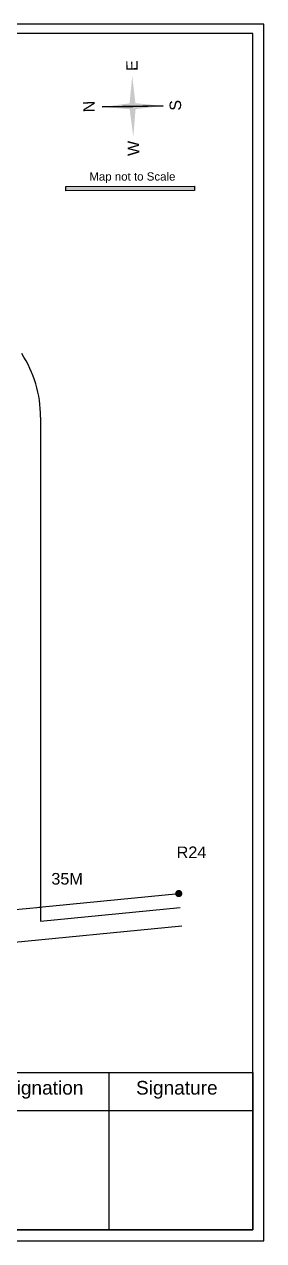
# Model space of a CAD drawing. Header units: inches. Extents: x 647 to 5432, y 46 to 1327.
# Drawn here: x 1443 to 1546, y 803 to 1327 of the extents above; entities that cross this region are included whole.
import ezdxf

# ---------------------------------------------------------------- set-up
doc = ezdxf.new("R2010")
doc.units = ezdxf.units.IN
doc.header["$MEASUREMENT"] = 0
doc.layers.add('PDF_Text', color=5, linetype='Continuous')
doc.layers.add('pipe', color=5, linetype='Continuous')
doc.styles.get("Standard").update_dxf_attribs({"font": 'arial.ttf'})

msp = doc.modelspace()

# ---------------------------------------------------------------- hatches: boundary and pattern name
at = {"true_color": 0x0093dd}
h = msp.add_hatch(color=142, dxfattribs=at)
h.dxf.hatch_style = 1
h.paths.add_polyline_path([(1461.09, 1257.56), (1461.09, 1255.71), (1516.6, 1255.84), (1516.6, 1257.68)])
at = {"ltscale": 0.5}
h = msp.add_hatch(color=5, dxfattribs=at)
h.dxf.hatch_style = 1
h.paths.add_polyline_path([(1511.4, 952.62, 1), (1508.28, 952.62, 1)])

# ---------------------------------------------------------------- linework, layer by layer
for p, q in [((1503.16, 1292.26), (1476.86, 1291.8)), ((1476.86, 1291.8), (1503.16, 1292.26)), ((1503.16, 1292.26), (1476.86, 1291.8)), ((1490.03, 1292.03), (1503.16, 1292.26)), ((1450.25, 1158.11), (1450.25, 940.76)), ((1450.25, 940.76), (1510.43, 946.65)), ((1260.21, 914.1), (1511.21, 938.69))]:
    msp.add_line(p, q)
at = {"color": 1}
msp.add_line((1476.86, 1291.8), (1490.02, 1292.03), dxfattribs=at)
at = {"color": 242, "true_color": 0xcd2027}
for p, q in [((1479.7, 875.48), (1479.7, 807.59)), ((1364.53, 859.04), (1541.75, 859.04))]:
    msp.add_line(p, q, dxfattribs=at)
for points in [[(656.31, 1327.44), (656.31, 802.94), (1546.46, 802.94), (1546.46, 1327.44)], [(660.43, 1323.42), (660.43, 807.65), (1541.75, 807.65), (1541.75, 1323.42)]]:
    msp.add_lwpolyline(points, close=True)
at = {"color": 142, "true_color": 0x0093dd}
msp.add_lwpolyline([(1516.6, 1255.84), (1461.09, 1255.71), (1461.09, 1257.56), (1516.6, 1257.68), (1516.6, 1255.84)], dxfattribs=at)
at = {"color": 242, "true_color": 0xcd2027}
msp.add_lwpolyline([(1541.75, 807.59), (1364.53, 807.59), (1364.53, 875.48), (1541.75, 875.48)], close=True, dxfattribs=at)
msp.add_arc((1400.25, 1158.11), 50, 0, 33.1178)
for points in [[(1491.3, 1292.06), (1488.49, 1292.02), (1489.78, 1305.18)], [(1491.3, 1292.06), (1488.49, 1292.02), (1489.78, 1305.18)], [(1491.31, 1292.06), (1488.49, 1292.02), (1490.24, 1278.88)], [(1491.31, 1292.06), (1488.49, 1292.02), (1490.24, 1278.88)], [(1490.04, 1290.74), (1489.99, 1293.55), (1503.16, 1292.26)], [(1490.04, 1290.74), (1489.99, 1293.55), (1503.16, 1292.26)]]:
    msp.add_solid(points)
at = {"color": 1}
msp.add_solid([(1490.04, 1290.73), (1489.99, 1293.55), (1476.86, 1291.8)], dxfattribs=at)
msp.add_solid([(1490.04, 1290.73), (1489.99, 1293.55), (1476.86, 1291.8)], dxfattribs=at)
at = {"layer": 'PDF_Text'}
msp.add_line((1449.66, 946.73), (1509.84, 952.62), dxfattribs=at)
at = {"layer": 'pipe'}
msp.add_line((1314.99, 933.54), (1450.25, 946.79), dxfattribs=at)

# ---------------------------------------------------------------- texts
for s, p in [('E', (1492.18, 1307.35)), ('N', (1473.59, 1289.5)), ('S', (1510.88, 1290.25)), ('W', (1492.82, 1270.75))]:
    msp.add_text(s, height=4.95, rotation=91.0063).set_placement(p)
for s, height, p in [('Map not to Scale', 3.5424, (1471.27, 1260.06)), ('R24', 5, (1508.93, 967.91)), ('35M', 5, (1454.89, 956.49)), ('Designation', 5.886, (1425.3, 865.94)), ('Signature', 5.886, (1491.4, 865.94))]:
    msp.add_text(s, height=height).set_placement(p)

doc.saveas('drawing.dxf')
